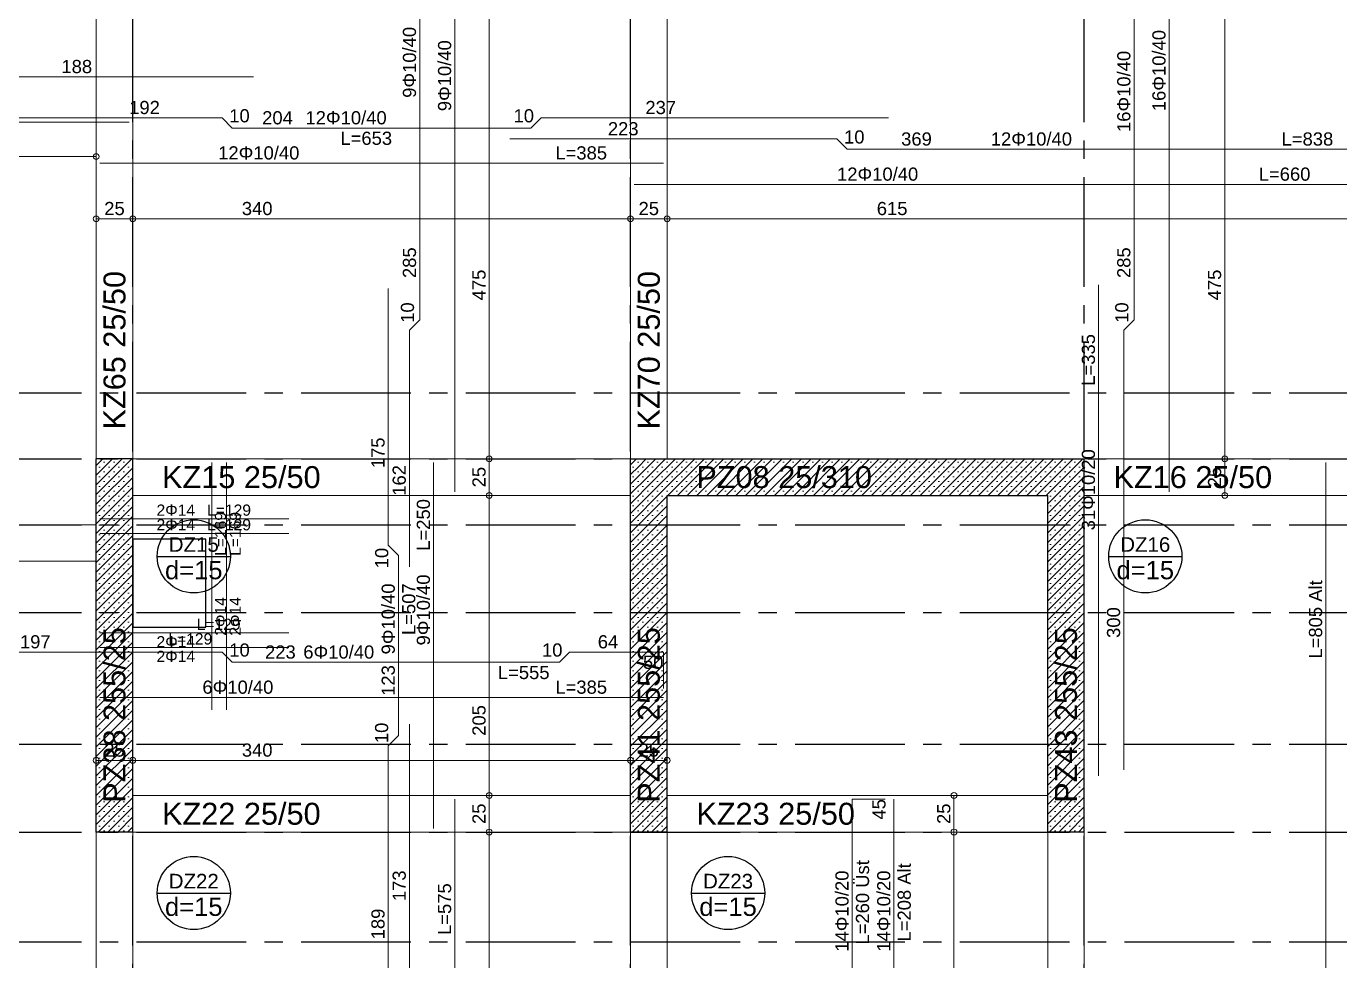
# Model space of a CAD drawing. Header units: millimetres. Extents: x 2232 to 85269, y -3593 to 5869.
# Drawn here: x 46450 to 47347, y 4190 to 4829 of the extents above; entities that cross this region are included whole.
import ezdxf

# ---------------------------------------------------------------- set-up
doc = ezdxf.new("R2010")
doc.units = ezdxf.units.MM
doc.linetypes.add('CENTER2', pattern=[112.5, 75, -12.5, 12.5, -12.5])
doc.linetypes.add('DASHDOT2', pattern=[12.7, 6.35, -3.175, 0, -3.175])
doc.layers.add('aks', color=251, linetype='DASHDOT2', lineweight=35)
for name, color, linetype in [('Donatı Topl. Uzun. Yazısı', 7, 'Continuous'), ('Donatı Uz. Yazısı', 7, 'Continuous'), ('Donatı Yazısı', 7, 'Continuous'), ('Donatı Çizgisi', 7, 'Continuous'), ('Döşeme', 7, 'Continuous'), ('Döşeme Boşluğu', 7, 'Continuous'), ('Kiriş', 7, 'Continuous'), ('Panel', 7, 'Continuous'), ('Standart', 7, 'Continuous'), ('Ölçülendirme', 7, 'Continuous')]:
    doc.layers.add(name, color=color, linetype=linetype)
doc.styles.add('arial_1_18', font='arial.ttf', dxfattribs={"height": 0.2})
pattern_1 = [(45, (0, 0), (-3.314563, 3.314563), []), (45, (3.3146, 0), (-3.314563, 3.314563), [0, -4.6875])]

# ---------------------------------------------------------------- blocks, each defined once
blk = doc.blocks.new('IDE855Entity1443')
at = {"layer": 'aks', "color": 251, "linetype": 'CENTER2', "lineweight": -3}
blk.add_lwpolyline([(2110, 0), (2110, 2330)], dxfattribs=at)
blk = doc.blocks.new('IDE855Entity1457')
at = {"layer": 'aks', "color": 251, "linetype": 'CENTER2', "lineweight": -3}
blk.add_lwpolyline([(1800, 0), (1800, 2330)], dxfattribs=at)
blk = doc.blocks.new('IDE855Entity1464')
at = {"layer": 'aks', "color": 251, "linetype": 'CENTER2', "lineweight": -3}
blk.add_lwpolyline([(1460, 0), (1460, 2330)], dxfattribs=at)
blk = doc.blocks.new('IDE855Entity1492')
at = {"layer": 'aks', "color": 251, "linetype": 'CENTER2', "lineweight": -3}
blk.add_lwpolyline([(0, 1240), (3260, 1240)], dxfattribs=at)
blk = doc.blocks.new('IDE855Entity1639')
at = {"layer": 'aks', "color": 251, "linetype": 'CENTER2', "lineweight": -3}
blk.add_lwpolyline([(0, 1375), (3260, 1375)], dxfattribs=at)
blk = doc.blocks.new('IDE855Entity1646')
at = {"layer": 'aks', "color": 251, "linetype": 'CENTER2', "lineweight": -3}
blk.add_lwpolyline([(0, 1525), (3260, 1525)], dxfattribs=at)
blk = doc.blocks.new('IDE855Entity1653')
at = {"layer": 'aks', "color": 251, "linetype": 'CENTER2', "lineweight": -3}
blk.add_lwpolyline([(0, 1315), (3260, 1315)], dxfattribs=at)
blk = doc.blocks.new('IDE855Entity1660')
at = {"layer": 'aks', "color": 251, "linetype": 'CENTER2', "lineweight": -3}
blk.add_lwpolyline([(0, 1570), (3260, 1570)], dxfattribs=at)
blk = doc.blocks.new('IDE855Entity1667')
at = {"layer": 'aks', "color": 251, "linetype": 'CENTER2', "lineweight": -3}
blk.add_lwpolyline([(0, 1465), (3260, 1465)], dxfattribs=at)
blk = doc.blocks.new('IDE855Entity1674')
at = {"layer": 'aks', "color": 251, "linetype": 'CENTER2', "lineweight": -3}
blk.add_lwpolyline([(0, 1615), (3260, 1615)], dxfattribs=at)
blk = doc.blocks.new('IDE855Entity1893')
at = {"layer": 'Panel', "linetype": 'Continuous', "lineweight": 5}
h = blk.add_hatch(dxfattribs=at)
h.set_pattern_fill('SACNCR', color=163, scale=50, style=0)
h.set_pattern_definition(pattern_1)
h.paths.add_polyline_path([(1435, 1315), (1435, 1570), (1460, 1570), (1460, 1315)])
blk = doc.blocks.new('IDE855Entity1894')
at = {"layer": 'Panel', "color": 164, "linetype": 'Continuous', "lineweight": -3}
blk.add_lwpolyline([(1460, 1315), (1435, 1315)], dxfattribs=at)
blk = doc.blocks.new('IDE855Entity1895')
at = {"layer": 'Panel', "color": 164, "linetype": 'Continuous', "lineweight": -3}
blk.add_lwpolyline([(1460, 1315), (1460, 1570)], dxfattribs=at)
blk = doc.blocks.new('IDE855Entity1896')
at = {"layer": 'Panel', "color": 164, "linetype": 'Continuous', "lineweight": -3}
blk.add_lwpolyline([(1460, 1570), (1435, 1570)], dxfattribs=at)
blk = doc.blocks.new('IDE855Entity1897')
at = {"layer": 'Panel', "color": 164, "linetype": 'Continuous', "lineweight": -3}
blk.add_lwpolyline([(1435, 1315), (1435, 1570)], dxfattribs=at)
blk = doc.blocks.new('IDE855Entity1898')
at = {"layer": 'Panel', "color": 159, "linetype": 'Continuous', "lineweight": -3, "style": 'arial_1_18'}
blk.add_text('PZ38 255/25', height=15, rotation=90, dxfattribs=at).set_placement((1455, 1335))
blk = doc.blocks.new('IDE855Entity1899')
at = {"layer": 'Panel', "linetype": 'Continuous', "lineweight": 5}
h = blk.add_hatch(dxfattribs=at)
h.set_pattern_fill('SACNCR', color=163, scale=50, style=0)
h.set_pattern_definition(pattern_1)
h.paths.add_polyline_path([(1800, 1570), (1825, 1545), (1825, 1315), (1800, 1315)])
blk = doc.blocks.new('IDE855Entity1900')
at = {"layer": 'Panel', "color": 164, "linetype": 'Continuous', "lineweight": -3}
blk.add_lwpolyline([(1825, 1315), (1800, 1315)], dxfattribs=at)
blk = doc.blocks.new('IDE855Entity1901')
at = {"layer": 'Panel', "color": 164, "linetype": 'Continuous', "lineweight": -3}
blk.add_lwpolyline([(1825, 1315), (1825, 1545)], dxfattribs=at)
blk = doc.blocks.new('IDE855Entity1902')
at = {"layer": 'Panel', "color": 164, "linetype": 'Continuous', "lineweight": -3}
blk.add_lwpolyline([(1800, 1315), (1800, 1570)], dxfattribs=at)
blk = doc.blocks.new('IDE855Entity1903')
at = {"layer": 'Panel', "color": 159, "linetype": 'Continuous', "lineweight": -3, "style": 'arial_1_18'}
blk.add_text('PZ41 255/25', height=15, rotation=90, dxfattribs=at).set_placement((1820, 1335))
blk = doc.blocks.new('IDE855Entity1904')
at = {"layer": 'Panel', "linetype": 'Continuous', "lineweight": 5}
h = blk.add_hatch(dxfattribs=at)
h.set_pattern_fill('SACNCR', color=163, scale=50, style=0)
h.set_pattern_definition(pattern_1)
h.paths.add_polyline_path([(2110, 1315), (2085, 1315), (2085, 1545), (2110, 1570)])
blk = doc.blocks.new('IDE855Entity1905')
at = {"layer": 'Panel', "color": 164, "linetype": 'Continuous', "lineweight": -3}
blk.add_lwpolyline([(2110, 1315), (2085, 1315)], dxfattribs=at)
blk = doc.blocks.new('IDE855Entity1906')
at = {"layer": 'Panel', "color": 164, "linetype": 'Continuous', "lineweight": -3}
blk.add_lwpolyline([(2110, 1315), (2110, 1570)], dxfattribs=at)
blk = doc.blocks.new('IDE855Entity1907')
at = {"layer": 'Panel', "color": 164, "linetype": 'Continuous', "lineweight": -3}
blk.add_lwpolyline([(2085, 1315), (2085, 1545)], dxfattribs=at)
blk = doc.blocks.new('IDE855Entity1908')
at = {"layer": 'Panel', "color": 159, "linetype": 'Continuous', "lineweight": -3, "style": 'arial_1_18'}
blk.add_text('PZ43 255/25', height=15, rotation=90, dxfattribs=at).set_placement((2105, 1335))
blk = doc.blocks.new('IDE855Entity1909')
at = {"layer": 'Panel', "linetype": 'Continuous', "lineweight": 5}
h = blk.add_hatch(dxfattribs=at)
h.set_pattern_fill('SACNCR', color=163, scale=50, style=0)
h.set_pattern_definition(pattern_1)
h.paths.add_polyline_path([(2085, 1545), (1825, 1545), (1800, 1570), (2110, 1570)])
blk = doc.blocks.new('IDE855Entity1910')
at = {"layer": 'Panel', "color": 164, "linetype": 'Continuous', "lineweight": -3}
blk.add_lwpolyline([(1825, 1545), (2085, 1545)], dxfattribs=at)
blk = doc.blocks.new('IDE855Entity1911')
at = {"layer": 'Panel', "color": 164, "linetype": 'Continuous', "lineweight": -3}
blk.add_lwpolyline([(1800, 1570), (2110, 1570)], dxfattribs=at)
blk = doc.blocks.new('IDE855Entity1912')
at = {"layer": 'Panel', "color": 159, "linetype": 'Continuous', "lineweight": -3, "style": 'arial_1_18'}
blk.add_text('PZ08 25/310', height=15, dxfattribs=at).set_placement((1845, 1550))
blk = doc.blocks.new('IDE855Entity2108')
at = {"layer": 'Kiriş', "color": 4, "linetype": 'Continuous', "lineweight": 5}
blk.add_lwpolyline([(1000, 1500), (1435, 1500)], dxfattribs=at)
blk = doc.blocks.new('IDE855Entity2109')
at = {"layer": 'Kiriş', "color": 4, "linetype": 'Continuous', "lineweight": 5}
blk.add_lwpolyline([(1000, 1525), (1435, 1525)], dxfattribs=at)
blk = doc.blocks.new('IDE855Entity2111')
at = {"layer": 'Kiriş', "color": 4, "linetype": 'Continuous', "lineweight": 5}
blk.add_lwpolyline([(1460, 1015), (1460, 1315)], dxfattribs=at)
blk = doc.blocks.new('IDE855Entity2112')
at = {"layer": 'Kiriş', "color": 4, "linetype": 'Continuous', "lineweight": 5}
blk.add_lwpolyline([(1435, 1015), (1435, 1315)], dxfattribs=at)
blk = doc.blocks.new('IDE855Entity2117')
at = {"layer": 'Kiriş', "color": 4, "linetype": 'Continuous', "lineweight": 5}
blk.add_lwpolyline([(1460, 1570), (1460, 2045)], dxfattribs=at)
blk = doc.blocks.new('IDE855Entity2118')
at = {"layer": 'Kiriş', "color": 4, "linetype": 'Continuous', "lineweight": 5}
blk.add_lwpolyline([(1435, 1570), (1435, 2045)], dxfattribs=at)
blk = doc.blocks.new('IDE855Entity2119')
at = {"layer": 'Kiriş', "color": 159, "linetype": 'Continuous', "lineweight": 5, "style": 'arial_1_18'}
blk.add_text('KZ65 25/50', height=15, rotation=90, dxfattribs=at).set_placement((1455, 1590))
blk = doc.blocks.new('IDE855Entity2133')
at = {"layer": 'Kiriş', "color": 4, "linetype": 'Continuous', "lineweight": 5}
blk.add_lwpolyline([(1825, 1125), (1825, 1315)], dxfattribs=at)
blk = doc.blocks.new('IDE855Entity2134')
at = {"layer": 'Kiriş', "color": 4, "linetype": 'Continuous', "lineweight": 5}
blk.add_lwpolyline([(1800, 785), (1800, 1315)], dxfattribs=at)
blk = doc.blocks.new('IDE855Entity2136')
at = {"layer": 'Kiriş', "color": 4, "linetype": 'Continuous', "lineweight": 5}
blk.add_lwpolyline([(1460, 1315), (1800, 1315)], dxfattribs=at)
blk = doc.blocks.new('IDE855Entity2137')
at = {"layer": 'Kiriş', "color": 4, "linetype": 'Continuous', "lineweight": 5}
blk.add_lwpolyline([(1460, 1340), (1800, 1340)], dxfattribs=at)
blk = doc.blocks.new('IDE855Entity2138')
at = {"layer": 'Kiriş', "color": 159, "linetype": 'Continuous', "lineweight": 5, "style": 'arial_1_18'}
blk.add_text('KZ22 25/50', height=15, dxfattribs=at).set_placement((1480, 1320))
blk = doc.blocks.new('IDE855Entity2139')
at = {"layer": 'Kiriş', "color": 4, "linetype": 'Continuous', "lineweight": 5}
blk.add_lwpolyline([(1460, 1545), (1800, 1545)], dxfattribs=at)
blk = doc.blocks.new('IDE855Entity2140')
at = {"layer": 'Kiriş', "color": 4, "linetype": 'Continuous', "lineweight": 5}
blk.add_lwpolyline([(1460, 1570), (1800, 1570)], dxfattribs=at)
blk = doc.blocks.new('IDE855Entity2141')
at = {"layer": 'Kiriş', "color": 159, "linetype": 'Continuous', "lineweight": 5, "style": 'arial_1_18'}
blk.add_text('KZ15 25/50', height=15, dxfattribs=at).set_placement((1480, 1550))
blk = doc.blocks.new('IDE855Entity2142')
at = {"layer": 'Kiriş', "color": 4, "linetype": 'Continuous', "lineweight": 5}
blk.add_lwpolyline([(1825, 1570), (1825, 1920)], dxfattribs=at)
blk = doc.blocks.new('IDE855Entity2143')
at = {"layer": 'Kiriş', "color": 4, "linetype": 'Continuous', "lineweight": 5}
blk.add_lwpolyline([(1800, 1570), (1800, 1920)], dxfattribs=at)
blk = doc.blocks.new('IDE855Entity2144')
at = {"layer": 'Kiriş', "color": 159, "linetype": 'Continuous', "lineweight": 5, "style": 'arial_1_18'}
blk.add_text('KZ70 25/50', height=15, rotation=90, dxfattribs=at).set_placement((1820, 1590))
blk = doc.blocks.new('IDE855Entity2145')
at = {"layer": 'Kiriş', "color": 4, "linetype": 'Continuous', "lineweight": 5}
blk.add_lwpolyline([(2110, 785), (2110, 1315)], dxfattribs=at)
blk = doc.blocks.new('IDE855Entity2147')
at = {"layer": 'Kiriş', "color": 4, "linetype": 'Continuous', "lineweight": 5}
blk.add_lwpolyline([(2085, 1125), (2085, 1315)], dxfattribs=at)
blk = doc.blocks.new('IDE855Entity2149')
at = {"layer": 'Kiriş', "color": 4, "linetype": 'Continuous', "lineweight": 5}
blk.add_lwpolyline([(1825, 1315), (2085, 1315)], dxfattribs=at)
blk = doc.blocks.new('IDE855Entity2150')
at = {"layer": 'Kiriş', "color": 4, "linetype": 'Continuous', "lineweight": 5}
blk.add_lwpolyline([(1825, 1340), (2085, 1340)], dxfattribs=at)
blk = doc.blocks.new('IDE855Entity2151')
at = {"layer": 'Kiriş', "color": 159, "linetype": 'Continuous', "lineweight": 5, "style": 'arial_1_18'}
blk.add_text('KZ23 25/50', height=15, dxfattribs=at).set_placement((1845, 1320))
blk = doc.blocks.new('IDE855Entity2155')
at = {"layer": 'Kiriş', "color": 4, "linetype": 'Continuous', "lineweight": 5}
blk.add_lwpolyline([(2110, 1545), (2440, 1545)], dxfattribs=at)
blk = doc.blocks.new('IDE855Entity2156')
at = {"layer": 'Kiriş', "color": 4, "linetype": 'Continuous', "lineweight": 5}
blk.add_lwpolyline([(2110, 1570), (2440, 1570)], dxfattribs=at)
blk = doc.blocks.new('IDE855Entity2157')
at = {"layer": 'Kiriş', "color": 159, "linetype": 'Continuous', "lineweight": 5, "style": 'arial_1_18'}
blk.add_text('KZ16 25/50', height=15, dxfattribs=at).set_placement((2130, 1550))
blk = doc.blocks.new('IDE855Entity2243')
at = {"layer": 'Döşeme', "color": 117, "linetype": 'Continuous', "lineweight": -3}
blk.add_lwpolyline([(2126.67, 1503.33), (2176.67, 1503.33)], dxfattribs=at)
blk.add_circle((2151.67, 1503.33), 25, dxfattribs=at)
at = {"layer": 'Döşeme', "color": 178, "linetype": 'Continuous', "lineweight": -3, "style": 'arial_1_18'}
blk.add_text('DZ16', height=10, dxfattribs=at).set_placement((2134.59, 1506.46))
at = {"layer": 'Döşeme', "color": 164, "linetype": 'Continuous', "lineweight": -3, "style": 'arial_1_18'}
blk.add_text('d=15', height=12.5, dxfattribs=at).set_placement((2132, 1487.71))
blk = doc.blocks.new('IDE855Entity2257')
at = {"layer": 'Döşeme', "color": 117, "linetype": 'Continuous', "lineweight": -3}
blk.add_lwpolyline([(1476.67, 1273.33), (1526.67, 1273.33)], dxfattribs=at)
blk.add_circle((1501.67, 1273.33), 25, dxfattribs=at)
at = {"layer": 'Döşeme', "color": 178, "linetype": 'Continuous', "lineweight": -3, "style": 'arial_1_18'}
blk.add_text('DZ22', height=10, dxfattribs=at).set_placement((1484.59, 1276.46))
at = {"layer": 'Döşeme', "color": 164, "linetype": 'Continuous', "lineweight": -3, "style": 'arial_1_18'}
blk.add_text('d=15', height=12.5, dxfattribs=at).set_placement((1482, 1257.71))
blk = doc.blocks.new('IDE855Entity2258')
at = {"layer": 'Döşeme', "color": 117, "linetype": 'Continuous', "lineweight": -3}
blk.add_lwpolyline([(1476.67, 1503.33), (1526.67, 1503.33)], dxfattribs=at)
blk.add_circle((1501.67, 1503.33), 25, dxfattribs=at)
at = {"layer": 'Döşeme', "color": 178, "linetype": 'Continuous', "lineweight": -3, "style": 'arial_1_18'}
blk.add_text('DZ15', height=10, dxfattribs=at).set_placement((1484.59, 1506.46))
at = {"layer": 'Döşeme', "color": 164, "linetype": 'Continuous', "lineweight": -3, "style": 'arial_1_18'}
blk.add_text('d=15', height=12.5, dxfattribs=at).set_placement((1482, 1487.71))
blk = doc.blocks.new('IDE855Entity2259')
at = {"layer": 'Döşeme', "color": 117, "linetype": 'Continuous', "lineweight": -3}
blk.add_lwpolyline([(1841.67, 1273.33), (1891.67, 1273.33)], dxfattribs=at)
blk.add_circle((1866.67, 1273.33), 25, dxfattribs=at)
at = {"layer": 'Döşeme', "color": 178, "linetype": 'Continuous', "lineweight": -3, "style": 'arial_1_18'}
blk.add_text('DZ23', height=10, dxfattribs=at).set_placement((1849.59, 1276.46))
at = {"layer": 'Döşeme', "color": 164, "linetype": 'Continuous', "lineweight": -3, "style": 'arial_1_18'}
blk.add_text('d=15', height=12.5, dxfattribs=at).set_placement((1847, 1257.71))
blk = doc.blocks.new('IDE855Entity2270')
at = {"layer": 'Döşeme Boşluğu', "color": 8, "linetype": 'Continuous', "lineweight": -3}
blk.add_lwpolyline([(1460, 1455), (1510, 1455)], dxfattribs=at)
blk = doc.blocks.new('IDE855Entity2271')
at = {"layer": 'Döşeme Boşluğu', "color": 8, "linetype": 'Continuous', "lineweight": -3}
blk.add_lwpolyline([(1510, 1455), (1510, 1515)], dxfattribs=at)
blk = doc.blocks.new('IDE855Entity2272')
at = {"layer": 'Döşeme Boşluğu', "color": 8, "linetype": 'Continuous', "lineweight": -3}
blk.add_lwpolyline([(1510, 1515), (1460, 1515)], dxfattribs=at)
blk = doc.blocks.new('IDE855Entity2273')
at = {"layer": 'Döşeme Boşluğu', "color": 8, "linetype": 'Continuous', "lineweight": -3}
blk.add_lwpolyline([(1460, 1515), (1460, 1455)], dxfattribs=at)
blk = doc.blocks.new('IDE855Entity2274')
at = {"layer": 'Donatı Çizgisi', "color": 5, "linetype": 'Continuous', "lineweight": 5}
blk.add_lwpolyline([(1437.5, 1519), (1566.59, 1519)], dxfattribs=at)
at = {"layer": 'Donatı Topl. Uzun. Yazısı', "color": 1, "linetype": 'Continuous', "lineweight": 5, "style": 'arial_1_18'}
blk.add_text('L=129', height=7.65, dxfattribs=at).set_placement((1510.76, 1521.12))
at = {"layer": 'Donatı Yazısı', "color": 5, "linetype": 'Continuous', "lineweight": 5, "style": 'arial_1_18'}
blk.add_text('2Φ14', height=7.65, dxfattribs=at).set_placement((1476.23, 1521.12))
blk = doc.blocks.new('IDE855Entity2275')
at = {"layer": 'Donatı Çizgisi', "color": 5, "linetype": 'Continuous', "lineweight": 5}
blk.add_lwpolyline([(1437.5, 1529), (1566.59, 1529)], dxfattribs=at)
at = {"layer": 'Donatı Topl. Uzun. Yazısı', "color": 1, "linetype": 'Continuous', "lineweight": 5, "style": 'arial_1_18'}
blk.add_text('L=129', height=7.65, dxfattribs=at).set_placement((1510.76, 1531.12))
at = {"layer": 'Donatı Yazısı', "color": 5, "linetype": 'Continuous', "lineweight": 5, "style": 'arial_1_18'}
blk.add_text('2Φ14', height=7.65, dxfattribs=at).set_placement((1476.23, 1531.12))
blk = doc.blocks.new('IDE855Entity2276')
at = {"layer": 'Donatı Çizgisi', "color": 5, "linetype": 'Continuous', "lineweight": 5}
blk.add_lwpolyline([(1514, 1398.41), (1514, 1567.5)], dxfattribs=at)
at = {"layer": 'Donatı Topl. Uzun. Yazısı', "color": 1, "linetype": 'Continuous', "lineweight": 5, "style": 'arial_1_18'}
blk.add_text('L=169', height=7.65, rotation=90, dxfattribs=at).set_placement((1523.78, 1503.67))
at = {"layer": 'Donatı Yazısı', "color": 5, "linetype": 'Continuous', "lineweight": 5, "style": 'arial_1_18'}
blk.add_text('2Φ14', height=7.65, rotation=90, dxfattribs=at).set_placement((1523.78, 1449.14))
blk = doc.blocks.new('IDE855Entity2277')
at = {"layer": 'Donatı Çizgisi', "color": 5, "linetype": 'Continuous', "lineweight": 5}
blk.add_lwpolyline([(1524, 1398.41), (1524, 1567.5)], dxfattribs=at)
at = {"layer": 'Donatı Topl. Uzun. Yazısı', "color": 1, "linetype": 'Continuous', "lineweight": 5, "style": 'arial_1_18'}
blk.add_text('L=169', height=7.65, rotation=90, dxfattribs=at).set_placement((1533.78, 1503.67))
at = {"layer": 'Donatı Yazısı', "color": 5, "linetype": 'Continuous', "lineweight": 5, "style": 'arial_1_18'}
blk.add_text('2Φ14', height=7.65, rotation=90, dxfattribs=at).set_placement((1533.78, 1449.14))
blk = doc.blocks.new('IDE855Entity2278')
at = {"layer": 'Donatı Çizgisi', "color": 5, "linetype": 'Continuous', "lineweight": 5}
blk.add_lwpolyline([(1437.5, 1451), (1566.59, 1451)], dxfattribs=at)
at = {"layer": 'Donatı Topl. Uzun. Yazısı', "color": 1, "linetype": 'Continuous', "lineweight": 5, "style": 'arial_1_18'}
blk.add_text('L=129', height=7.65, dxfattribs=at).set_placement((1503.66, 1453.12))
at = {"layer": 'Donatı Yazısı', "color": 5, "linetype": 'Continuous', "lineweight": 5, "style": 'arial_1_18'}
blk.add_text('2Φ14', height=7.65, dxfattribs=at).set_placement((1476.23, 1441.22))
blk = doc.blocks.new('IDE855Entity2279')
at = {"layer": 'Donatı Çizgisi', "color": 5, "linetype": 'Continuous', "lineweight": 5}
blk.add_lwpolyline([(1437.5, 1441), (1566.59, 1441)], dxfattribs=at)
at = {"layer": 'Donatı Topl. Uzun. Yazısı', "color": 1, "linetype": 'Continuous', "lineweight": 5, "style": 'arial_1_18'}
blk.add_text('L=129', height=7.65, dxfattribs=at).set_placement((1484.29, 1443.12))
at = {"layer": 'Donatı Yazısı', "color": 5, "linetype": 'Continuous', "lineweight": 5, "style": 'arial_1_18'}
blk.add_text('2Φ14', height=7.65, dxfattribs=at).set_placement((1476.23, 1431.22))
blk = doc.blocks.new('IDE855Entity2562')
at = {"layer": 'Donatı Çizgisi', "color": 5, "linetype": 'Continuous', "lineweight": 5}
for points in [[(1680, 1547.5), (1680, 2067.5)], [(2168, 1547.5), (2168, 2067.5)], [(1656, 1665), (1656, 1950)], [(2144, 1665), (2144, 1950)], [(1355, 1831), (1542.5, 1831)], [(977.5, 1800), (1457.5, 1800)], [(1328.75, 1803), (1521, 1803)], [(1521, 1803), (1528, 1796)], [(1528, 1796), (1732, 1796)], [(1732, 1796), (1739, 1803)], [(1739, 1803), (1976.25, 1803)], [(1717.5, 1788.5), (1941, 1788.5)], [(1941, 1788.5), (1948, 1781.5)], [(1948, 1781.5), (2317, 1781.5)], [(1437.5, 1772), (1822.5, 1772)], [(1802.5, 1757.5), (2462.5, 1757.5)], [(2119.8, 1353.5), (2119.8, 1688.75)], [(1634.5, 1511), (1634.5, 1686.25)], [(1649, 1658), (1656, 1665)], [(2137, 1658), (2144, 1665)], [(1649, 1496.25), (1649, 1658)], [(2137, 1357.5), (2137, 1658)], [(1665.5, 1317.5), (1665.5, 1567.5)], [(2275, 762.5), (2275, 1567.5)], [(1641.5, 1504), (1634.5, 1511)], [(1641.5, 1381), (1641.5, 1504)], [(1323.75, 1438), (1521, 1438)], [(1521, 1438), (1528, 1431)], [(1751.43, 1431), (1758.43, 1438)], [(1758.43, 1438), (1822.5, 1438)], [(1822.5, 1438), (1822.5, 1413)], [(1528, 1431), (1751.43, 1431)], [(1437.5, 1407), (1822.5, 1407)], [(1649, 1216), (1649, 1388.75)], [(1634.5, 1374), (1641.5, 1381)], [(1634.5, 1185), (1634.5, 1374)], [(1680, 762.5), (1680, 1337.5)], [(1951.5, 1129), (1951.5, 1337.5)], [(1951.5, 1337.5), (1974, 1337.5)], [(1980, 1129), (1980, 1337.5)]]:
    blk.add_lwpolyline(points, dxfattribs=at)
at = {"layer": 'Donatı Topl. Uzun. Yazısı', "color": 1, "linetype": 'Continuous', "lineweight": 5, "style": 'arial_1_18'}
for s, p in [('L=653', (1601.83, 1784.5)), ('L=838', (2244.79, 1784)), ('L=385', (1748.69, 1774.5)), ('L=660', (2229.19, 1760)), ('L=555', (1709.41, 1419.5)), ('L=385', (1748.69, 1409.5))]:
    blk.add_text(s, height=9, dxfattribs=at).set_placement(p)
for s, p in [('L=335', (2117.3, 1619.91)), ('L=250', (1663, 1507.19)), ('L=507', (1653, 1449.62)), ('L=805 Alt', (2272.5, 1433.52)), ('L=260 Üst', (1963, 1238.14)), ('L=208 Alt', (1991.5, 1240.23)), ('L=575', (1677.5, 1244.69))]:
    blk.add_text(s, height=9, rotation=90, dxfattribs=at).set_placement(p)
at = {"layer": 'Donatı Uz. Yazısı', "color": 5, "linetype": 'Continuous', "lineweight": 5, "style": 'arial_1_18'}
for s, p in [('188', (1411.25, 1833.5)), ('192', (1457.56, 1805.5)), ('237', (1810.18, 1805.5)), ('10', (1525.9, 1799.87)), ('204', (1548.4, 1798.5)), ('10', (1720.12, 1799.87)), ('223', (1784.55, 1791)), ('10', (1945.9, 1785.37)), ('369', (1984.9, 1784)), ('197', (1382.92, 1440.5)), ('64', (1777.65, 1440.5)), ('10', (1525.9, 1434.87)), ('223', (1550.34, 1433.5)), ('10', (1739.54, 1434.87)), ('50', (1808.52, 1426.5))]:
    blk.add_text(s, height=9, dxfattribs=at).set_placement(p)
for s, p in [('285', (1653.5, 1693.5)), ('285', (2141.5, 1693.5)), ('10', (1652.13, 1662.9)), ('10', (2140.13, 1662.9)), ('175', (1632, 1563.57)), ('162', (1646.5, 1544.77)), ('10', (1634.55, 1495.2)), ('300', (2134.5, 1447.65)), ('123', (1639, 1408.06)), ('10', (1634.48, 1375.75)), ('45', (1974.25, 1323.52)), ('173', (1646.5, 1267.82)), ('189', (1632, 1241.7))]:
    blk.add_text(s, height=9, rotation=90, dxfattribs=at).set_placement(p)
at = {"layer": 'Donatı Yazısı', "color": 5, "linetype": 'Continuous', "lineweight": 5, "style": 'arial_1_18'}
for s, p in [('9Φ10/40', (1653.5, 1816.62)), ('16Φ10/40', (2165.5, 1807.5)), ('9Φ10/40', (1677.5, 1807.5)), ('16Φ10/40', (2141.5, 1793.25)), ('31Φ10/20', (2117.3, 1521.12)), ('9Φ10/40', (1663, 1442.5)), ('9Φ10/40', (1639, 1436.35)), ('14Φ10/20', (1949, 1233.25)), ('14Φ10/20', (1977.5, 1233.25))]:
    blk.add_text(s, height=9, rotation=90, dxfattribs=at).set_placement(p)
for s, p in [('12Φ10/40', (1577.98, 1798.5)), ('12Φ10/40', (2046.15, 1784)), ('12Φ10/40', (1518.35, 1774.5)), ('12Φ10/40', (1941.1, 1760)), ('6Φ10/40', (1576.48, 1433.5)), ('6Φ10/40', (1507.57, 1409.5))]:
    blk.add_text(s, height=9, dxfattribs=at).set_placement(p)
blk = doc.blocks.new('IDE855Entity2563')
at = {"layer": 'Ölçülendirme', "color": 1, "linetype": 'Continuous', "lineweight": 5}
for points in [[(1703.5, 1545), (1703.5, 2045)], [(2206, 1545), (2206, 2045)], [(975, 1776.5), (1435, 1776.5)], [(1435, 1734), (1800, 1734)], [(1800, 1734), (2440, 1734)], [(1703.5, 1315), (1703.5, 1545)], [(1435, 1364), (1825, 1364)], [(2021, 1125), (2021, 1340)], [(1703.5, 760), (1703.5, 1315)]]:
    blk.add_lwpolyline(points, dxfattribs=at)
for centre in [(1435, 1776.5), (1435, 1734), (1460, 1734), (1800, 1734), (1800, 1734), (1825, 1734), (1703.5, 1570), (2206, 1570), (1703.5, 1545), (1703.5, 1545), (2206, 1545), (1435, 1364), (1460, 1364), (1800, 1364), (1825, 1364), (1703.5, 1340), (2021, 1340), (1703.5, 1315), (1703.5, 1315), (2021, 1315)]:
    blk.add_circle(centre, 2, dxfattribs=at)
at = {"layer": 'Ölçülendirme', "color": 1, "linetype": 'Continuous', "lineweight": 5, "style": 'arial_1_18'}
for s, p in [('25', (1440.51, 1736.5)), ('340', (1534.51, 1736.5)), ('25', (1805.51, 1736.5)), ('615', (1968.26, 1736.5)), ('25', (1440.51, 1366.5)), ('340', (1534.51, 1366.5)), ('25', (1805.51, 1366.5))]:
    blk.add_text(s, height=9, dxfattribs=at).set_placement(p)
for s, p in [('475', (1701, 1678.26)), ('475', (2203.5, 1678.26)), ('25', (1701, 1550.51)), ('25', (2203.5, 1550.51)), ('205', (1701, 1380.76)), ('25', (1701, 1320.51)), ('25', (2018.5, 1320.51))]:
    blk.add_text(s, height=9, rotation=90, dxfattribs=at).set_placement(p)

msp = doc.modelspace()

# ---------------------------------------------------------------- block references
at = {"layer": 'aks'}
for name in ['IDE855Entity1464', 'IDE855Entity1457', 'IDE855Entity1443', 'IDE855Entity1674', 'IDE855Entity1660', 'IDE855Entity1646', 'IDE855Entity1667', 'IDE855Entity1639', 'IDE855Entity1653', 'IDE855Entity1492']:
    msp.add_blockref(name, (45062.76, 2963.3), dxfattribs=at)
at = {"layer": 'Döşeme'}
for name in ['IDE855Entity2258', 'IDE855Entity2243', 'IDE855Entity2257', 'IDE855Entity2259']:
    msp.add_blockref(name, (45062.76, 2963.3), dxfattribs=at)
at = {"layer": 'Döşeme Boşluğu'}
for name in ['IDE855Entity2272', 'IDE855Entity2273', 'IDE855Entity2271', 'IDE855Entity2270']:
    msp.add_blockref(name, (45062.76, 2963.3), dxfattribs=at)
at = {"layer": 'Kiriş'}
for name in ['IDE855Entity2118', 'IDE855Entity2117', 'IDE855Entity2143', 'IDE855Entity2142', 'IDE855Entity2119', 'IDE855Entity2144', 'IDE855Entity2140', 'IDE855Entity2156', 'IDE855Entity2141', 'IDE855Entity2157', 'IDE855Entity2139', 'IDE855Entity2155', 'IDE855Entity2109', 'IDE855Entity2108', 'IDE855Entity2137', 'IDE855Entity2138', 'IDE855Entity2150', 'IDE855Entity2151', 'IDE855Entity2112', 'IDE855Entity2111', 'IDE855Entity2136', 'IDE855Entity2134', 'IDE855Entity2133', 'IDE855Entity2149', 'IDE855Entity2147', 'IDE855Entity2145']:
    msp.add_blockref(name, (45062.76, 2963.3), dxfattribs=at)
at = {"layer": 'Panel'}
for name in ['IDE855Entity1893', 'IDE855Entity1896', 'IDE855Entity1897', 'IDE855Entity1895', 'IDE855Entity1899', 'IDE855Entity1902', 'IDE855Entity1909', 'IDE855Entity1911', 'IDE855Entity1904', 'IDE855Entity1906', 'IDE855Entity1912', 'IDE855Entity1901', 'IDE855Entity1910', 'IDE855Entity1907', 'IDE855Entity1898', 'IDE855Entity1903', 'IDE855Entity1908', 'IDE855Entity1894', 'IDE855Entity1900', 'IDE855Entity1905']:
    msp.add_blockref(name, (45062.76, 2963.3), dxfattribs=at)
at = {"layer": 'Standart'}
for name in ['IDE855Entity2563', 'IDE855Entity2562', 'IDE855Entity2276', 'IDE855Entity2277', 'IDE855Entity2275', 'IDE855Entity2274', 'IDE855Entity2278', 'IDE855Entity2279']:
    msp.add_blockref(name, (45062.76, 2963.3), dxfattribs=at)

doc.saveas('drawing.dxf')
